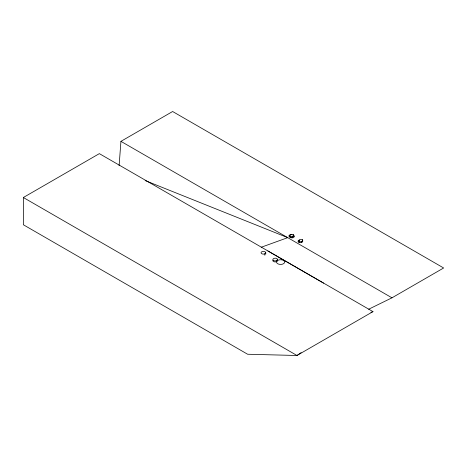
<?xml version="1.0" encoding="UTF-8"?>
<svg xmlns="http://www.w3.org/2000/svg" width="467" height="467" viewBox="0 0 467 467"><rect width="100%" height="100%" fill="white"/><g stroke="black" fill="none" stroke-linecap="round" stroke-linejoin="round"><path stroke-width="0.7" d="M119.108 165.709L120.935 141.349L172.627 111.508L443.65 267.982L391.965 297.823L368.661 309.23M265.77 252.74L265.77 252.729A2.353 1.36 0 0 0 262.974 251.415A2.353 1.36 0 0 0 261.222 253.237A2.353 1.36 0 0 0 264.631 253.914L265.77 252.74L265.77 254.194M277.567 259.553L277.567 259.541A2.353 1.36 0 0 0 274.765 258.228A2.353 1.36 0 0 0 273.02 260.049A2.353 1.36 0 0 0 276.423 260.726L277.567 259.553L277.567 260.545M291.822 234.667A2.347 1.354 0 0 0 288.933 236.185A2.347 1.354 0 0 0 292.465 237.143L293.603 235.969L293.299 234.615A2.353 1.36 0 0 0 290.696 234.743A2.353 1.36 0 0 0 289.902 236.179L290.118 237.172M293.603 235.969L293.515 235.607M302.756 240.382L302.447 239.723A2.353 1.36 0 0 0 299.849 239.851A2.353 1.36 0 0 0 299.055 241.287L299.271 242.455A2.347 1.354 0 0 0 301.618 242.426L301.834 242.326C303.054 241.661 302.96 239.279 301.834 241.457L301.834 242.326M292.681 237.043L292.932 235.864L293.603 235.275M301.133 352.614L296.983 355.492L247.638 354.249L23.35 224.755L23.35 197.512L99.348 153.637L372.981 311.617L296.983 355.492L23.35 197.512M267.895 250.954L323.637 283.13M292.681 236.349L292.465 236.448A2.347 1.354 0 0 1 290.118 236.471M301.834 241.457L301.618 241.556A2.347 1.354 0 0 1 299.271 241.579M370.938 312.388L372.981 311.617M261.24 247.247L287.742 237.65L145.144 180.56M120.935 141.349L391.965 297.823M302.756 241.241L302.447 239.723M293.299 234.615L293.299 235.315A2.353 1.36 0 0 1 294.514 236.483L293.375 237.668A2.353 1.36 0 0 1 290.147 237.201L289.902 236.88A2.353 1.36 0 0 1 290.106 235.847M276.645 260.627L276.645 261.619M264.847 253.815L264.847 255.268M272.932 260.224A2.353 1.36 0 0 0 273.814 261.648A2.353 1.36 0 0 0 276.423 261.718L277.567 260.533A2.353 1.36 0 0 0 277.235 259.856M299.756 239.956A2.353 1.36 0 0 0 298.069 241.106A2.353 1.36 0 0 0 299.265 242.449L299.049 242.163A2.353 1.36 0 0 1 299.032 241.457M276.89 261.135L276.592 261.724A4.063 2.347 0 0 0 281.041 264.415A4.063 2.347 0 0 0 284.397 261.24A4.063 2.347 0 0 0 278.209 260.189L276.89 261.135"/></g></svg>
